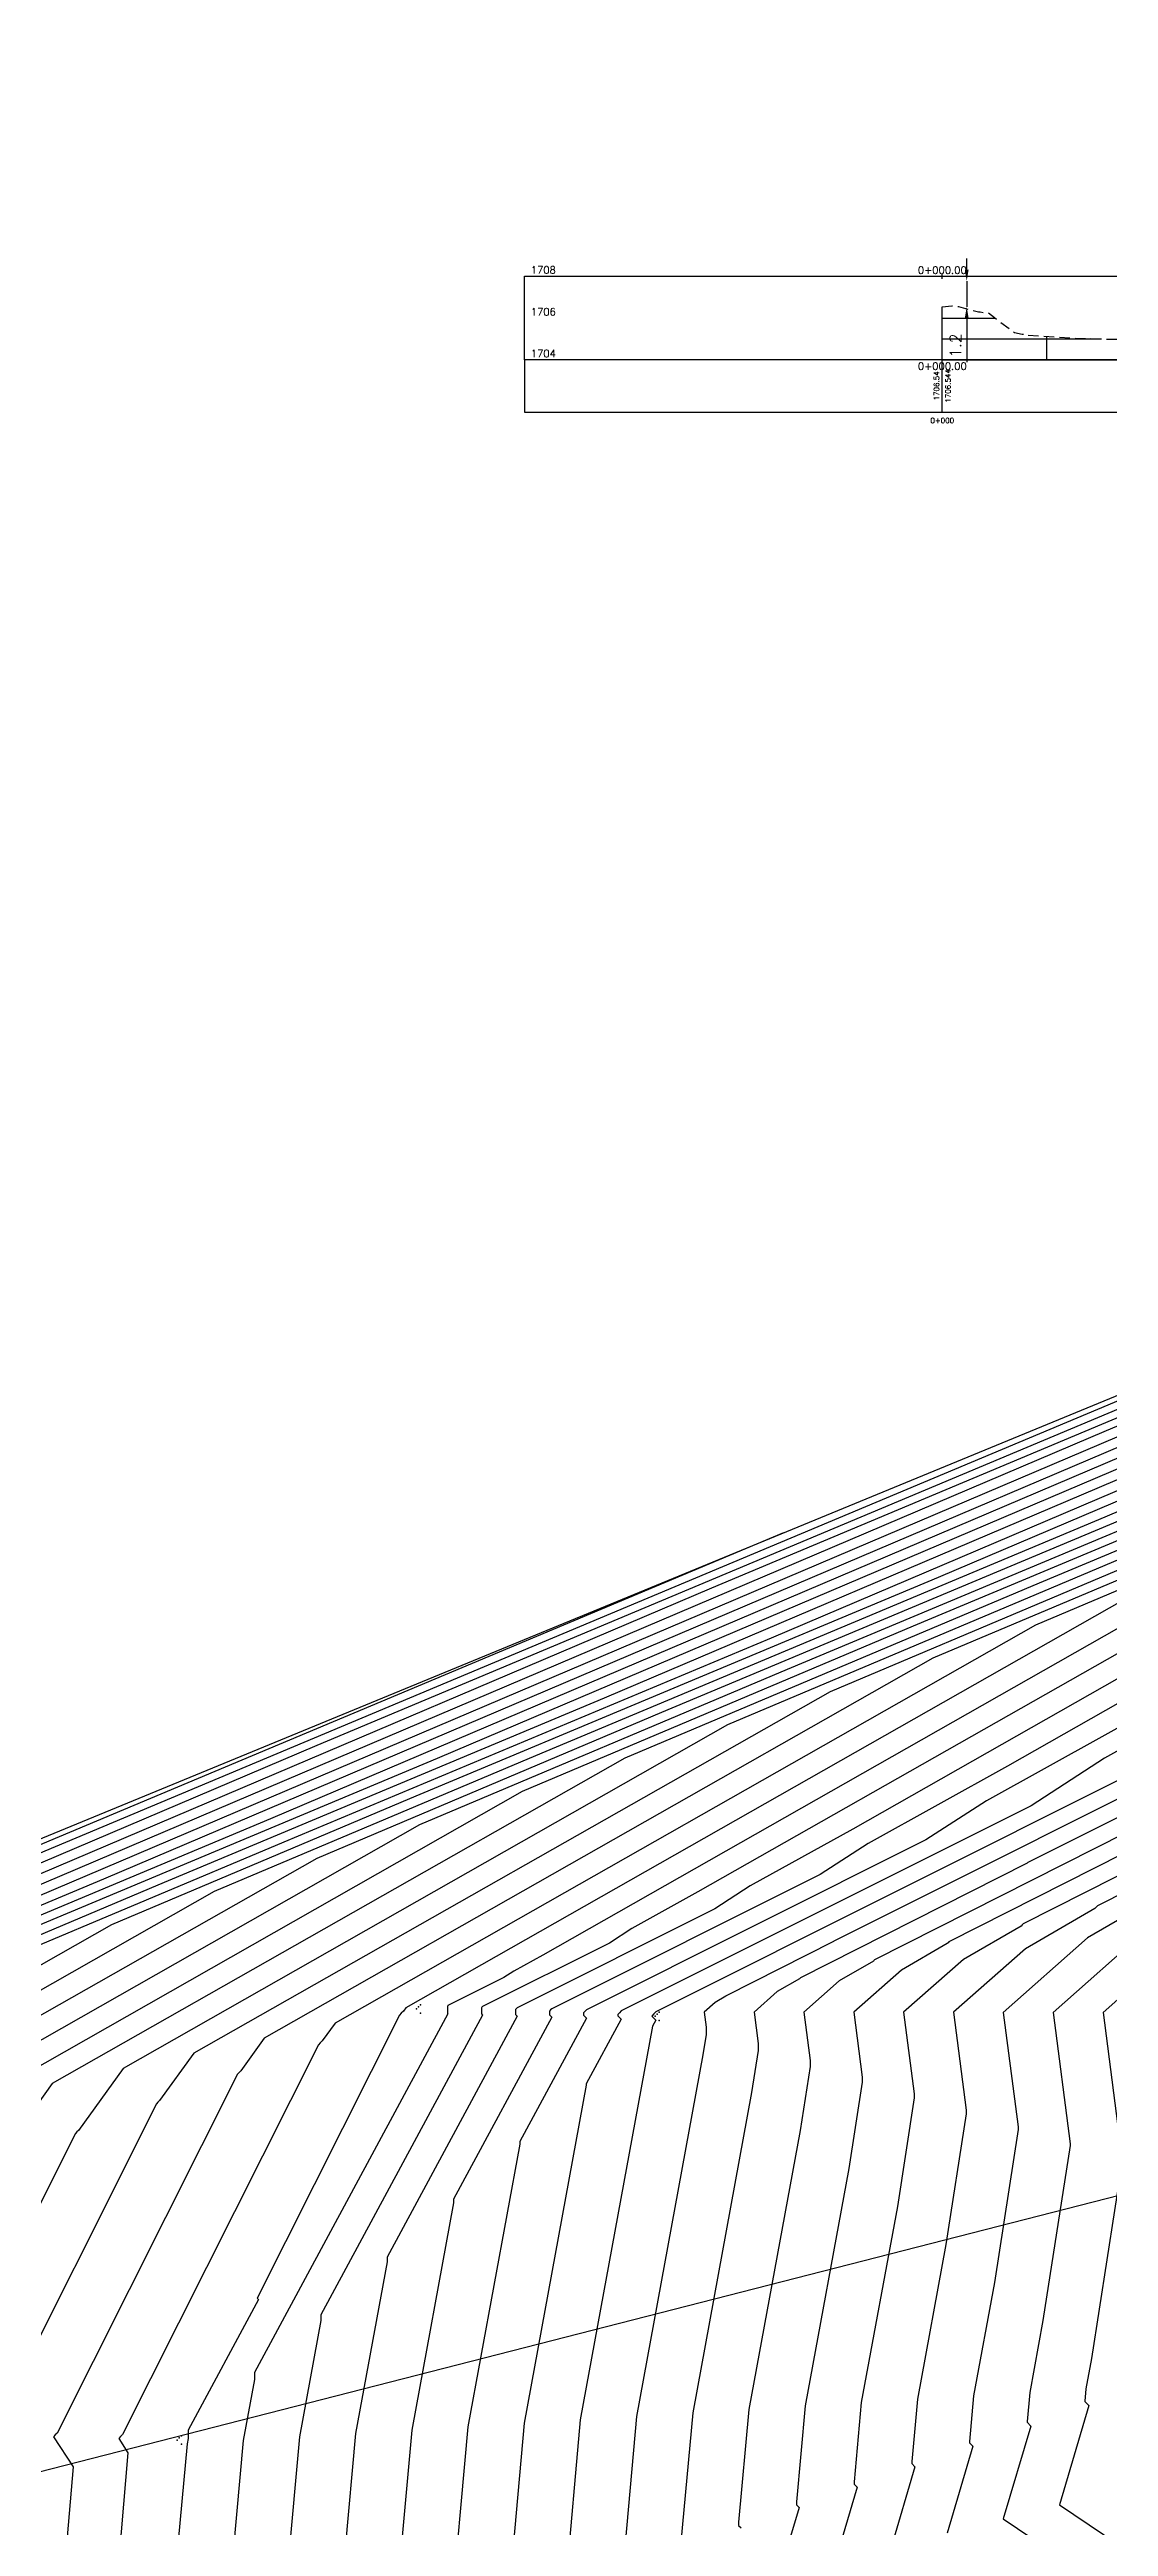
# Model space of a CAD drawing. Header units: metres. Extents: x 419582 to 423558, y 4805372 to 4807539.
# Drawn here: x 420553.8 to 420604.5, y 4805748.7 to 4805867.3 of the extents above; entities that cross this region are included whole.
import ezdxf

# ---------------------------------------------------------------- set-up
doc = ezdxf.new("R2010")
doc.units = ezdxf.units.M
doc.linetypes.add('DASHED', pattern=[0.75, 0.5, -0.25])
for name, color, linetype in [('C-ROAD-PROF', 1, 'DASHED'), ('C-ROAD-PROF-GRID-GEOM', 5, 'Continuous'), ('C-ROAD-PROF-GRID-MAJR', 8, 'Continuous'), ('C-ROAD-PROF-GRID-MINR', 8, 'Continuous'), ('C-ROAD-PROF-TEXT', 11, 'Continuous'), ('C-ROAD-PROF-TICK', 7, 'Continuous'), ('C-ROAD-PROF-TTLB', 5, 'Continuous'), ('C-TINN', 4, 'Continuous'), ('C-TINN-BNDY', 110, 'Continuous'), ('C-TOPO-MAJR', 9, 'Continuous'), ('C-TOPO-MINR', 8, 'Continuous')]:
    doc.layers.add(name, color=color, linetype=linetype)
doc.styles.get("Standard").update_dxf_attribs({"font": 'simplex.shx'})
doc.dimstyles.new('TFO75', dxfattribs={"dimscale": 3, "dimtxt": 0.18, "dimasz": 0.18, "dimexe": 0.18, "dimexo": 0.0625, "dimgap": 0.09, "dimtad": 1, "dimdec": 1, "dimzin": 0, "dimdsep": 46, "dimtxsty": 'Standard', "dimcen": 0.09, "dimse1": 1, "dimse2": 1, "dimclrd": 3, "dimclre": 3, "dimclrt": 1, "dimadec": 4, "dimazin": 0, "dimtfac": 1, "dimtdec": 1, "dimtmove": 0, "dimatfit": 3, "dimfxl": 1, "dimtolj": 1, "dimtzin": 0, "dimarcsym": 0})

# ---------------------------------------------------------------- blocks, each defined once
blk = doc.blocks.new('*D61')
at = {"color": 3, "lineweight": -2, "transparency": 16777216}
for p, q in [((420597.73, 4805856.76), (420597.73, 4805857.3)), ((420597.73, 4805856.22), (420597.73, 4805854.99)), ((420597.73, 4805854.45), (420597.73, 4805852.34))]:
    blk.add_line(p, q, dxfattribs=at)
at = {"color": 3, "transparency": 16777216}
for points in [[(420597.64, 4805856.76), (420597.82, 4805856.76), (420597.73, 4805856.22)], [(420597.64, 4805854.45), (420597.82, 4805854.45), (420597.73, 4805854.99)]]:
    blk.add_solid(points, dxfattribs=at)
at = {"layer": 'Defpoints', "color": 0, "transparency": 16777216}
for p in [(420625.03, 4805856.22), (420596.56, 4805854.99), (420597.73, 4805854.99)]:
    blk.add_point(p, dxfattribs=at)
at = {"color": 1, "transparency": 16777216, "insert": (420597.19, 4805853.13), "char_height": 0.54, "attachment_point": 5, "rotation": 90}
blk.add_mtext('\\A1;1.2', dxfattribs=at)

msp = doc.modelspace()

# ---------------------------------------------------------------- linework, layer by layer
at = {"color": 31, "lineweight": 30, "true_color": 0xffbd7a, "elevation": 1718.01}
msp.add_lwpolyline([(423449.83, 4807399.59), (423130.59, 4807500.11), (421950.92, 4806613), (421795.04, 4806430.99), (421305.02, 4806147.04), (421305.02, 4806147.04), (420630.08, 4805770.97), (419765.16, 4805549.54), (419617.36, 4805580.09)], dxfattribs=at)
at = {"layer": 'C-ROAD-PROF', "color": 1, "linetype": 'DASHED', "lineweight": -3, "flags": 128}
msp.add_lwpolyline([(420596.56, 4805854.99), (420597.02, 4805855.04), (420597.22, 4805855.02), (420597.29, 4805855.01), (420597.33, 4805855), (420598.29, 4805854.75), (420598.38, 4805854.74), (420598.58, 4805854.71), (420598.75, 4805854.71), (420599.06, 4805854.47), (420600.02, 4805853.75), (420600.39, 4805853.68), (420600.46, 4805853.67), (420600.47, 4805853.66), (420600.47, 4805853.65), (420602.68, 4805853.5), (420604.74, 4805853.43), (420604.78, 4805853.43), (420605.06, 4805853.43), (420605.22, 4805853.41), (420605.43, 4805853.38), (420605.58, 4805853.36), (420605.8, 4805853.35), (420606.62, 4805853.29), (420606.63, 4805853.28), (420607.91, 4805853.4), (420608.01, 4805853.41), (420608.06, 4805853.41), (420608.16, 4805853.41), (420608.29, 4805853.41), (420608.32, 4805853.41), (420608.35, 4805853.41), (420609.55, 4805853.34), (420610.37, 4805853.3), (420611.42, 4805853.12), (420611.45, 4805853.13), (420611.49, 4805853.14), (420611.85, 4805853.17), (420613.14, 4805853.42), (420614.37, 4805853.34), (420614.65, 4805853.26), (420614.72, 4805853.26), (420614.73, 4805853.26), (420614.74, 4805853.26), (420615.19, 4805853.31), (420615.72, 4805853.42), (420616.23, 4805853.41), (420616.33, 4805853.43), (420616.44, 4805853.45), (420616.63, 4805853.46), (420616.96, 4805853.47), (420616.99, 4805853.46), (420617.05, 4805853.47), (420617.88, 4805853.87), (420618.23, 4805853.92), (420618.31, 4805853.96), (420618.41, 4805854), (420619.66, 4805854.52), (420619.67, 4805854.52), (420619.97, 4805854.51), (420620.26, 4805854.61), (420620.28, 4805854.62), (420620.31, 4805854.62), (420621.32, 4805855.01), (420622.47, 4805855.44), (420622.7, 4805855.52), (420622.81, 4805855.56), (420623, 4805855.56), (420623.1, 4805855.56), (420623.11, 4805855.56), (420623.18, 4805855.59), (420624.18, 4805855.93), (420624.34, 4805855.94), (420624.49, 4805855.94), (420625.61, 4805856.12), (420625.73, 4805856.13), (420626.62, 4805856.21), (420626.81, 4805856.21), (420626.92, 4805856.22)], dxfattribs=at)
at = {"layer": 'C-ROAD-PROF-GRID-GEOM', "color": 5, "linetype": 'Continuous', "lineweight": -3}
msp.add_line((420596.56, 4805852.45), (420596.56, 4805854.99), dxfattribs=at)
at = {"layer": 'C-ROAD-PROF-GRID-MAJR', "color": 8, "linetype": 'Continuous', "lineweight": -3}
for p, q in [((420596.56, 4805852.45), (420596.56, 4805854.99)), ((420596.56, 4805854.45), (420599.09, 4805854.45)), ((420596.56, 4805852.45), (420626.92, 4805852.45))]:
    msp.add_line(p, q, dxfattribs=at)
at = {"layer": 'C-ROAD-PROF-GRID-MINR', "color": 8, "linetype": 'Continuous', "lineweight": -3}
for p, q in [((420596.56, 4805853.45), (420604.18, 4805853.45)), ((420601.56, 4805852.45), (420601.56, 4805853.58))]:
    msp.add_line(p, q, dxfattribs=at)
at = {"layer": 'C-ROAD-PROF-TEXT', "color": 11, "linetype": 'Continuous', "lineweight": -3}
for p, q in [((420596.56, 4805856.32), (420596.56, 4805856.57)), ((420596.56, 4805852.32), (420596.56, 4805852.57))]:
    msp.add_line(p, q, dxfattribs=at)
at = {"layer": 'C-ROAD-PROF-TICK', "color": 7, "linetype": 'Continuous', "lineweight": -3}
msp.add_line((420596.56, 4805849.95), (420596.56, 4805852.45), dxfattribs=at)
at = {"layer": 'C-ROAD-PROF-TTLB', "color": 5, "linetype": 'Continuous', "lineweight": -3}
for p, q in [((420576.56, 4805852.45), (420576.56, 4805856.45)), ((420576.56, 4805856.45), (420656.56, 4805856.45))]:
    msp.add_line(p, q, dxfattribs=at)
msp.add_3dface([(420576.56, 4805849.95), (420656.56, 4805849.95), (420656.56, 4805852.45), (420576.56, 4805852.45)], dxfattribs=at)
at = {"layer": 'C-TINN', "color": 4, "linetype": 'Continuous', "lineweight": -3}
for p in [(420571.38, 4805773.49, 1683.21), (420571.48, 4805773.59, 1683.21), (420571.58, 4805773.69, 1683.21), (420571.58, 4805773.29, 1683.21), (420582.81, 4805773.14, 1690.1), (420582.91, 4805773.24, 1690.1), (420583.01, 4805773.34, 1690.1), (420583.01, 4805772.94, 1690.1), (420559.93, 4805752.85, 1682.9), (420560.03, 4805752.95, 1682.9), (420560.13, 4805753.05, 1682.9), (420560.13, 4805752.65, 1682.9)]:
    msp.add_point(p, dxfattribs=at)
at = {"layer": 'C-TINN-BNDY', "color": 110, "linetype": 'Continuous', "lineweight": -3, "flags": 128}
msp.add_lwpolyline([(420443.91, 4805743.65), (420493.5, 4805756.98), (420768.14, 4805870.08), (420831.32, 4805906.4), (420889.42, 4805941.39), (420915.5, 4805955.6), (420955.73, 4805979.34), (420991.65, 4805999.26), (421029.07, 4806020.62), (421150.43, 4806089.34), (421193.45, 4806114.76), (421316.74, 4806181.07)], dxfattribs=at)
at = {"layer": 'C-TOPO-MAJR', "color": 9, "linetype": 'Continuous', "lineweight": -3, "flags": 128}
for points, elevation in [([(420767.62, 4805862.1), (420764.73, 4805862.27), (420764.63, 4805862.34), (420764.63, 4805862.39), (420764.54, 4805862.39), (420764.4, 4805862.52), (420764.27, 4805862.59), (420764.21, 4805862.52), (420764.15, 4805862.46), (420764.07, 4805862.58), (420760.64, 4805863.79), (420759.61, 4805864.15), (420759.45, 4805864.3), (420759.49, 4805864.36), (420759.54, 4805864.41), (420759.94, 4805864.84), (420679.97, 4805831.27), (420572.38, 4805785.48), (420552.98, 4805777.36)], 1670), ([(420742.11, 4805859.36), (420585.51, 4805793.64), (420532.42, 4805771.04), (420522.85, 4805767.03), (420517.44, 4805764.75), (420509.98, 4805760.51), (420506.3, 4805755.41), (420506.25, 4805755.35), (420506.2, 4805755.3), (420506.2, 4805755.11), (420508.47, 4805746.03), (420508.57, 4805745.92), (420509.96, 4805740.18), (420511.21, 4805739.1), (420511.21, 4805738.9), (420511.31, 4805738.8), (420512.26, 4805731.72), (420514.47, 4805727.7), (420514.56, 4805727.61), (420514.56, 4805727.39), (420515.96, 4805723.39), (420516.04, 4805723.31), (420516.81, 4805722.7), (420532.81, 4805724.39)], 1665), ([(420749.56, 4805858.32), (420612.34, 4805799.92), (420583.12, 4805787.68), (420566.61, 4805780.7), (420543.81, 4805767.75)], 1675), ([(420734.94, 4805849.53), (420652.3, 4805814.35), (420613.25, 4805798), (420591.2, 4805788.68), (420560.72, 4805771.37), (420559.09, 4805769.1), (420559.01, 4805769.03), (420558.94, 4805768.95), (420551.05, 4805753.25)], 1680), ([(420720.32, 4805840.73), (420692.26, 4805828.79), (420643.38, 4805808.32), (420615.78, 4805796.66), (420584.85, 4805779.09), (420581.7, 4805777.34), (420580.62, 4805776.64), (420574.55, 4805773.6), (420574.52, 4805773.57), (420574.5, 4805773.55), (420574.5, 4805773.25), (420574.55, 4805773.2), (420566.8, 4805758.85), (420566.8, 4805758.57), (420565.78, 4805753), (420564.72, 4805741.21), (420564.72, 4805740.86), (420564.74, 4805740.84), (420564.57, 4805740.28), (420565.32, 4805739.77), (420571.27, 4805735.9), (420572.64, 4805734.82), (420581.48, 4805735.75)], 1685), ([(420704.25, 4805831.51), (420673.51, 4805818.64), (420640.36, 4805804.64), (420621.93, 4805794.16), (420609.98, 4805787.53), (420605.86, 4805784.87), (420582.84, 4805773.35), (420582.75, 4805773.25), (420582.65, 4805773.15), (420582.65, 4805773.14), (420582.84, 4805772.95), (420582.69, 4805772.66), (420582.69, 4805772.66), (420579.23, 4805753.82), (420578.53, 4805746.03), (420578.53, 4805745.8), (420578.61, 4805745.71), (420578, 4805743.66), (420580.76, 4805741.8), (420585.5, 4805738.71), (420586.59, 4805737.84), (420593.65, 4805738.59)], 1690), ([(420628.44, 4805791.72), (420600.44, 4805777.56), (420600.39, 4805777.51), (420600.33, 4805777.46), (420597.57, 4805775.86), (420594.71, 4805773.33), (420595.22, 4805769.43), (420595.22, 4805769.23), (420594.41, 4805764.03), (420592.68, 4805754.64), (420592.34, 4805750.85), (420592.34, 4805750.74), (420592.48, 4805750.59), (420591.43, 4805747.04)], 1695)]:
    msp.add_lwpolyline(points, dxfattribs=dict(at, elevation=elevation))
at = {"layer": 'C-TOPO-MINR', "color": 8, "linetype": 'Continuous', "lineweight": -3, "flags": 128}
for points, elevation in [([(420767.25, 4805869.51), (420604.4, 4805801.17), (420540.41, 4805773.93), (420528.88, 4805769.1), (420522.36, 4805766.35), (420513.36, 4805761.23), (420508.93, 4805755.08), (420508.87, 4805755.02), (420508.8, 4805754.96), (420508.8, 4805754.81), (420510.56, 4805747.78), (420510.69, 4805747.66), (420512.35, 4805740.77), (420513.37, 4805739.89), (420513.37, 4805739.72), (420513.49, 4805739.6), (420514.26, 4805733.81), (420516.86, 4805729.1), (420516.97, 4805728.99), (420516.97, 4805728.81), (420518.61, 4805724.11), (420518.7, 4805724.02), (420519.6, 4805723.31), (420535.25, 4805724.96)], 1666), ([(420765.42, 4805868.34), (420623.29, 4805808.69), (420548.4, 4805776.82), (420534.9, 4805771.16), (420527.28, 4805767.94), (420516.74, 4805761.95), (420511.56, 4805754.76), (420511.48, 4805754.69), (420511.41, 4805754.61), (420511.41, 4805754.51), (420512.65, 4805749.54), (420512.8, 4805749.39), (420514.73, 4805741.36), (420515.53, 4805740.67), (420515.53, 4805740.54), (420515.67, 4805740.41), (420516.27, 4805735.9), (420519.25, 4805730.5), (420519.37, 4805730.37), (420519.37, 4805730.22), (420521.25, 4805724.84), (420521.36, 4805724.73), (420522.39, 4805723.91), (420537.68, 4805725.53)], 1667), ([(420767.02, 4805864.94), (420765.22, 4805865.34), (420764.85, 4805865.4), (420764.75, 4805865.49), (420764.75, 4805865.7), (420764.8, 4805865.75), (420764.55, 4805865.85), (420764.47, 4805865.77), (420764.38, 4805865.68), (420763.08, 4805866.13), (420762.84, 4805866.36), (420762.92, 4805866.44), (420762.99, 4805866.52), (420763.59, 4805867.17), (420642.18, 4805816.22), (420556.4, 4805779.7), (420540.93, 4805773.23)], 1668), ([(420766.1, 4805863.63), (420764.89, 4805863.77), (420764.82, 4805863.79), (420764.68, 4805863.93), (420764.65, 4805863.9), (420764.62, 4805863.87), (420764.32, 4805863.93), (420764.17, 4805864.15), (420762.64, 4805864.69), (420761.35, 4805865.14), (420761.14, 4805865.33), (420761.21, 4805865.4), (420761.27, 4805865.46), (420761.77, 4805866), (420661.07, 4805823.75), (420564.39, 4805782.59), (420546.96, 4805775.29)], 1669), ([(420765.75, 4805861.02), (420765.03, 4805861.07), (420764.32, 4805861.59), (420764.32, 4805861.95), (420764.27, 4805861.95), (420764.25, 4805861.93), (420764.24, 4805861.91), (420764.27, 4805861.88), (420764.27, 4805861.55), (420764.19, 4805861.8), (420764.15, 4805861.83), (420764.07, 4805861.75), (420761.99, 4805861.71), (420758.63, 4805862.9), (420757.87, 4805863.16), (420757.75, 4805863.28), (420757.78, 4805863.31), (420757.82, 4805863.35), (420758.11, 4805863.67), (420698.86, 4805838.8), (420580.37, 4805788.37), (420559.01, 4805779.42), (420546.95, 4805774.32)], 1671), ([(420765.74, 4805859.24), (420765.28, 4805859.03), (420765.15, 4805859.17), (420765.12, 4805859.13), (420765.08, 4805859.1), (420764.55, 4805859.61), (420763.85, 4805860.04), (420763.82, 4805860.01), (420763.79, 4805859.99), (420760.54, 4805861.13), (420760.54, 4805861.26), (420758.81, 4805861.23), (420756.62, 4805862), (420756.13, 4805862.17), (420756.05, 4805862.25), (420756.07, 4805862.27), (420756.1, 4805862.29), (420756.29, 4805862.5), (420717.75, 4805846.33), (420588.36, 4805791.25), (420565.04, 4805781.48), (420551.86, 4805775.92)], 1672), ([(420765.66, 4805857.41), (420765.27, 4805857.34), (420765.24, 4805857.31), (420765.22, 4805857.29), (420765, 4805857.34), (420764.83, 4805857.52), (420764.71, 4805857.44), (420763.57, 4805858.12), (420763.52, 4805858.07), (420763.46, 4805858.01), (420756.43, 4805860.49), (420756.43, 4805860.76), (420755.63, 4805860.75), (420754.62, 4805861.1), (420754.39, 4805861.18), (420754.35, 4805861.22), (420754.36, 4805861.23), (420754.37, 4805861.24), (420754.46, 4805861.33), (420736.64, 4805853.86), (420596.36, 4805794.14), (420571.06, 4805783.55), (420556.78, 4805777.51), (420537.04, 4805766.3)], 1673), ([(420752.48, 4805860.08), (420604.35, 4805797.03), (420577.09, 4805785.61), (420561.7, 4805779.11), (420540.42, 4805767.02)], 1674), ([(420746.63, 4805856.57), (420620.33, 4805802.8), (420589.14, 4805789.74), (420571.53, 4805782.3), (420547.19, 4805768.47)], 1676), ([(420743.71, 4805854.81), (420628.32, 4805805.69), (420595.17, 4805791.81), (420576.45, 4805783.9), (420550.57, 4805769.19)], 1677), ([(420740.78, 4805853.05), (420636.32, 4805808.58), (420601.2, 4805793.87), (420581.36, 4805785.49), (420553.95, 4805769.92), (420551.31, 4805766.24)], 1678), ([(420737.86, 4805851.29), (420644.31, 4805811.47), (420607.22, 4805795.93), (420586.28, 4805787.09), (420557.34, 4805770.64), (420555.2, 4805767.67), (420555.13, 4805767.6), (420555.06, 4805767.53), (420547.92, 4805753.32)], 1679), ([(420732.01, 4805847.77), (420660.29, 4805817.24), (420619.28, 4805800.06), (420596.11, 4805790.28), (420564.1, 4805772.09), (420562.98, 4805770.53), (420562.9, 4805770.45), (420562.81, 4805770.36), (420554.18, 4805753.18), (420554.09, 4805753.1), (420554.01, 4805753.01), (420554.95, 4805751.56), (420553.98, 4805740.21), (420554.84, 4805737.08), (420555, 4805736.93), (420555, 4805736.84), (420559.89, 4805733.65), (420561.47, 4805732.39), (420571.75, 4805733.48)], 1681), ([(420729.09, 4805846.01), (420668.28, 4805820.13), (420625.3, 4805802.13), (420601.03, 4805791.87), (420567.49, 4805772.81), (420566.87, 4805771.96), (420566.78, 4805771.87), (420566.69, 4805771.78), (420557.31, 4805753.11), (420557.22, 4805753.02), (420557.13, 4805752.93), (420557.57, 4805752.24), (420556.51, 4805739.75), (420556.96, 4805738.08), (420557.14, 4805737.91), (420557.14, 4805737.86), (420562.73, 4805734.21), (420564.26, 4805733), (420574.18, 4805734.05)], 1682), ([(420726.16, 4805844.25), (420676.28, 4805823.01), (420631.33, 4805804.19), (420605.95, 4805793.47), (420570.87, 4805773.54), (420570.76, 4805773.39), (420570.66, 4805773.29), (420570.57, 4805773.19), (420563.76, 4805759.64), (420563.82, 4805759.58), (420560.45, 4805753.33), (420560.45, 4805752.93), (420560.4, 4805752.67), (420559.9, 4805747.14), (420559.78, 4805747.25), (420559.74, 4805747.21), (420559.7, 4805747.17), (420559.03, 4805739.28), (420559.08, 4805739.08), (420559.28, 4805738.88), (420559.28, 4805738.88), (420565.58, 4805734.77), (420567.05, 4805733.6), (420576.62, 4805734.61)], 1683), ([(420723.24, 4805842.49), (420684.27, 4805825.9), (420637.35, 4805806.26), (420610.86, 4805795.06), (420577.44, 4805776.07), (420576.05, 4805775.3), (420575.57, 4805774.99), (420572.89, 4805773.65), (420572.88, 4805773.64), (420572.87, 4805773.63), (420572.87, 4805773.27), (420572.89, 4805773.25), (420563.63, 4805756.09), (420563.63, 4805755.75), (420563.09, 4805752.83), (420561.96, 4805740.25), (420561.96, 4805739.87), (420561.97, 4805739.86), (420561.89, 4805739.6), (420562.24, 4805739.37), (420568.43, 4805735.34), (420569.84, 4805734.21), (420579.05, 4805735.18)], 1684), ([(420691.06, 4805838.34), (420566.61, 4805786.11), (420524.43, 4805768.15), (420516.82, 4805764.97), (420512.53, 4805763.15), (420506.59, 4805759.78), (420503.67, 4805755.73), (420503.63, 4805755.69), (420503.59, 4805755.65), (420503.59, 4805755.41), (420506.38, 4805744.28), (420506.46, 4805744.19), (420507.57, 4805739.59), (420509.05, 4805738.31), (420509.05, 4805738.08), (420509.13, 4805738), (420510.25, 4805729.63), (420512.08, 4805726.3), (420512.16, 4805726.23), (420512.16, 4805725.98), (420513.32, 4805722.66), (420513.38, 4805722.6), (420514.02, 4805722.09), (420530.38, 4805723.82)], 1664), ([(420711.29, 4805835.38), (420661.46, 4805814.51), (420630.53, 4805801.44), (420607.1, 4805788.13), (420598.67, 4805783.45), (420595.77, 4805781.58), (420579.53, 4805773.45), (420579.46, 4805773.38), (420579.39, 4805773.31), (420579.39, 4805773.19), (420579.53, 4805773.05), (420576.34, 4805767.14), (420576.34, 4805767.02), (420573.85, 4805753.49), (420573, 4805744.1), (420573, 4805743.82), (420573.06, 4805743.76), (420572.63, 4805742.31), (420574.58, 4805740.99), (420579.81, 4805737.58), (420581.01, 4805736.63), (420588.78, 4805737.45)], 1688), ([(420708.24, 4805834.56), (420655.43, 4805812.45), (420625.61, 4805799.85), (420599.68, 4805785.12), (420593.01, 4805781.41), (420590.72, 4805779.93), (420577.87, 4805773.5), (420577.81, 4805773.44), (420577.76, 4805773.39), (420577.76, 4805773.21), (420577.87, 4805773.1), (420573.16, 4805764.38), (420573.16, 4805764.2), (420571.16, 4805753.32), (420570.24, 4805743.14), (420570.24, 4805742.83), (420570.29, 4805742.79), (420569.95, 4805741.63), (420571.5, 4805740.58), (420576.97, 4805737.02), (420578.22, 4805736.03), (420586.35, 4805736.89)], 1687), ([(420707.77, 4805833.45), (420667.49, 4805816.58), (420635.45, 4805803.04), (420614.51, 4805791.15), (420604.32, 4805785.49), (420600.81, 4805783.22), (420581.19, 4805773.4), (420581.1, 4805773.31), (420581.02, 4805773.23), (420581.02, 4805773.16), (420581.19, 4805773), (420579.51, 4805769.9), (420579.51, 4805769.84), (420576.54, 4805753.65), (420575.77, 4805745.07), (420575.77, 4805744.81), (420575.84, 4805744.74), (420575.32, 4805742.98), (420577.67, 4805741.39), (420582.66, 4805738.15), (420583.8, 4805737.24), (420591.22, 4805738.02)], 1689), ([(420700.25, 4805831.68), (420649.41, 4805810.39), (420620.7, 4805798.25), (420592.27, 4805782.1), (420587.36, 4805779.38), (420585.67, 4805778.28), (420576.21, 4805773.55), (420576.17, 4805773.51), (420576.13, 4805773.47), (420576.13, 4805773.23), (420576.21, 4805773.15), (420569.98, 4805761.61), (420569.98, 4805761.39), (420568.47, 4805753.16), (420567.48, 4805742.18), (420567.48, 4805741.85), (420567.51, 4805741.81), (420567.26, 4805740.95), (420568.41, 4805740.18), (420574.12, 4805736.46), (420575.43, 4805735.42), (420583.92, 4805736.32)], 1686), ([(420700.73, 4805829.58), (420679.54, 4805820.71), (420645.28, 4805806.23), (420629.34, 4805797.18), (420615.64, 4805789.57), (420610.91, 4805786.52), (420591.37, 4805776.73), (420591.35, 4805776.72), (420586.21, 4805774.12), (420586.2, 4805774.11), (420586.19, 4805774.1), (420585.68, 4805773.8), (420585.16, 4805773.34), (420585.25, 4805772.62), (420585.25, 4805772.26), (420585.1, 4805771.3), (420581.92, 4805753.98), (420581.29, 4805747)], 1691), ([(420697.21, 4805827.65), (420685.57, 4805822.77), (420650.2, 4805807.83), (420636.76, 4805800.19), (420621.29, 4805791.6), (420615.96, 4805788.17), (420600.66, 4805780.5), (420600.62, 4805780.47), (420589.77, 4805774.98), (420589.75, 4805774.96), (420589.73, 4805774.94), (420588.66, 4805774.32), (420587.55, 4805773.34), (420587.74, 4805771.83), (420587.74, 4805771.5), (420587.43, 4805769.49), (420584.61, 4805754.15), (420584.05, 4805747.96)], 1692), ([(420640.01, 4805817.31), (420547.72, 4805778.58), (420516.44, 4805765.27), (420510.8, 4805762.9), (420507.61, 4805761.56), (420503.21, 4805759.06), (420501.04, 4805756.05), (420501.01, 4805756.02), (420500.98, 4805755.99), (420500.98, 4805755.71), (420504.28, 4805742.52), (420504.35, 4805742.46), (420505.18, 4805739), (420506.89, 4805737.53), (420506.89, 4805737.26), (420506.96, 4805737.19), (420508.24, 4805727.54), (420509.69, 4805724.9), (420509.75, 4805724.84), (420509.75, 4805724.57), (420510.67, 4805721.94), (420510.72, 4805721.89), (420511.23, 4805721.49), (420527.95, 4805723.26)], 1663), ([(420588.96, 4805796.29), (420528.83, 4805771.06), (420508.45, 4805762.38), (420504.77, 4805760.84), (420502.69, 4805759.96), (420499.83, 4805758.33), (420498.42, 4805756.38), (420498.4, 4805756.36), (420498.38, 4805756.34), (420498.38, 4805756.02), (420502.19, 4805740.77), (420502.23, 4805740.73), (420502.79, 4805738.41), (420504.73, 4805736.74), (420504.73, 4805736.44), (420504.78, 4805736.39), (420506.23, 4805725.45), (420507.3, 4805723.51), (420507.35, 4805723.46), (420507.35, 4805723.15), (420508.02, 4805721.22), (420508.06, 4805721.18), (420508.43, 4805720.88), (420525.51, 4805722.69)], 1662), ([(420632.54, 4805792.86), (420603.99, 4805778.42), (420603.93, 4805778.36), (420603.87, 4805778.3), (420600.54, 4805776.37), (420597.1, 4805773.33), (420597.71, 4805768.64), (420597.71, 4805768.47), (420596.73, 4805762.22), (420595.37, 4805754.8), (420595.1, 4805751.82), (420595.1, 4805751.73), (420595.25, 4805751.57), (420594.11, 4805747.71)], 1696), ([(420619.16, 4805787.97), (420596.88, 4805776.7), (420596.84, 4805776.66), (420596.8, 4805776.62), (420594.6, 4805775.34), (420592.32, 4805773.33), (420592.73, 4805770.23), (420592.73, 4805769.99), (420592.08, 4805765.85), (420589.99, 4805754.48), (420589.58, 4805749.89), (420589.58, 4805749.75), (420589.71, 4805749.62), (420588.74, 4805746.36)], 1694), ([(420609.89, 4805784.22), (420593.32, 4805775.84), (420593.29, 4805775.81), (420593.26, 4805775.78), (420591.63, 4805774.83), (420589.93, 4805773.33), (420590.24, 4805771.03), (420590.24, 4805770.74), (420589.75, 4805767.67), (420587.3, 4805754.31), (420586.81, 4805748.92), (420586.81, 4805748.76), (420586.93, 4805748.64)], 1693), ([(420607.41, 4805779.14), (420603.51, 4805776.89), (420599.48, 4805773.32), (420600.2, 4805767.84), (420600.2, 4805767.72), (420599.06, 4805760.4), (420598.06, 4805754.97), (420597.86, 4805752.78), (420597.86, 4805752.71), (420598.03, 4805752.55), (420596.8, 4805748.39)], 1697), ([(420606.48, 4805777.4), (420601.87, 4805773.32), (420602.69, 4805767.04), (420602.69, 4805766.96), (420601.38, 4805758.58), (420600.75, 4805755.13), (420600.62, 4805753.74), (420600.62, 4805753.7), (420600.8, 4805753.52), (420599.48, 4805749.07), (420605.46, 4805745.04)], 1698), ([(420609.45, 4805777.91), (420604.26, 4805773.32), (420605.18, 4805766.25)], 1699), ([(420605.18, 4805766.2), (420603.71, 4805756.76), (420603.44, 4805755.3), (420603.39, 4805754.71), (420603.39, 4805754.69), (420603.58, 4805754.5), (420602.17, 4805749.74), (420608.54, 4805745.45)], 1699)]:
    msp.add_lwpolyline(points, dxfattribs=dict(at, elevation=elevation))

# ---------------------------------------------------------------- texts
at = {"layer": 'C-ROAD-PROF-TEXT', "color": 11, "linetype": 'Continuous', "lineweight": -3}
for s, insert, char_height, attachment_point in [('1708', (420578.06, 4805856.75), 0.35, 6), ('0+000.00', (420596.56, 4805856.57), 0.35, 8), ('1706', (420578.06, 4805854.75), 0.35, 6), ('1704', (420578.06, 4805852.75), 0.35, 6), ('0+000.00', (420596.56, 4805852.32), 0.35, 2), ('0+000', (420596.56, 4805849.67), 0.25, 2)]:
    msp.add_mtext(s, dxfattribs=dict(at, insert=insert, char_height=char_height, attachment_point=attachment_point))
at = {"layer": 'C-ROAD-PROF-TEXT', "color": 11, "linetype": 'Continuous', "lineweight": -3, "char_height": 0.25, "rotation": 90}
for s, insert, attachment_point in [('1706.54', (420596.41, 4805851.2), 8), ('1706.544', (420596.71, 4805851.2), 2)]:
    msp.add_mtext(s, dxfattribs=dict(at, insert=insert, attachment_point=attachment_point))

# ---------------------------------------------------------------- dimensions: what is measured, and where the dimension line sits
dim = msp.add_linear_dim(base=(420597.73, 4805854.99), p1=(420625.03, 4805856.22), p2=(420596.56, 4805854.99), angle=90, dimstyle='TFO75')
dim.commit()
dim.dimension.update_dxf_attribs({"geometry": '*D61', "text_midpoint": (420597.19, 4805853.13)})

doc.saveas('drawing.dxf')
